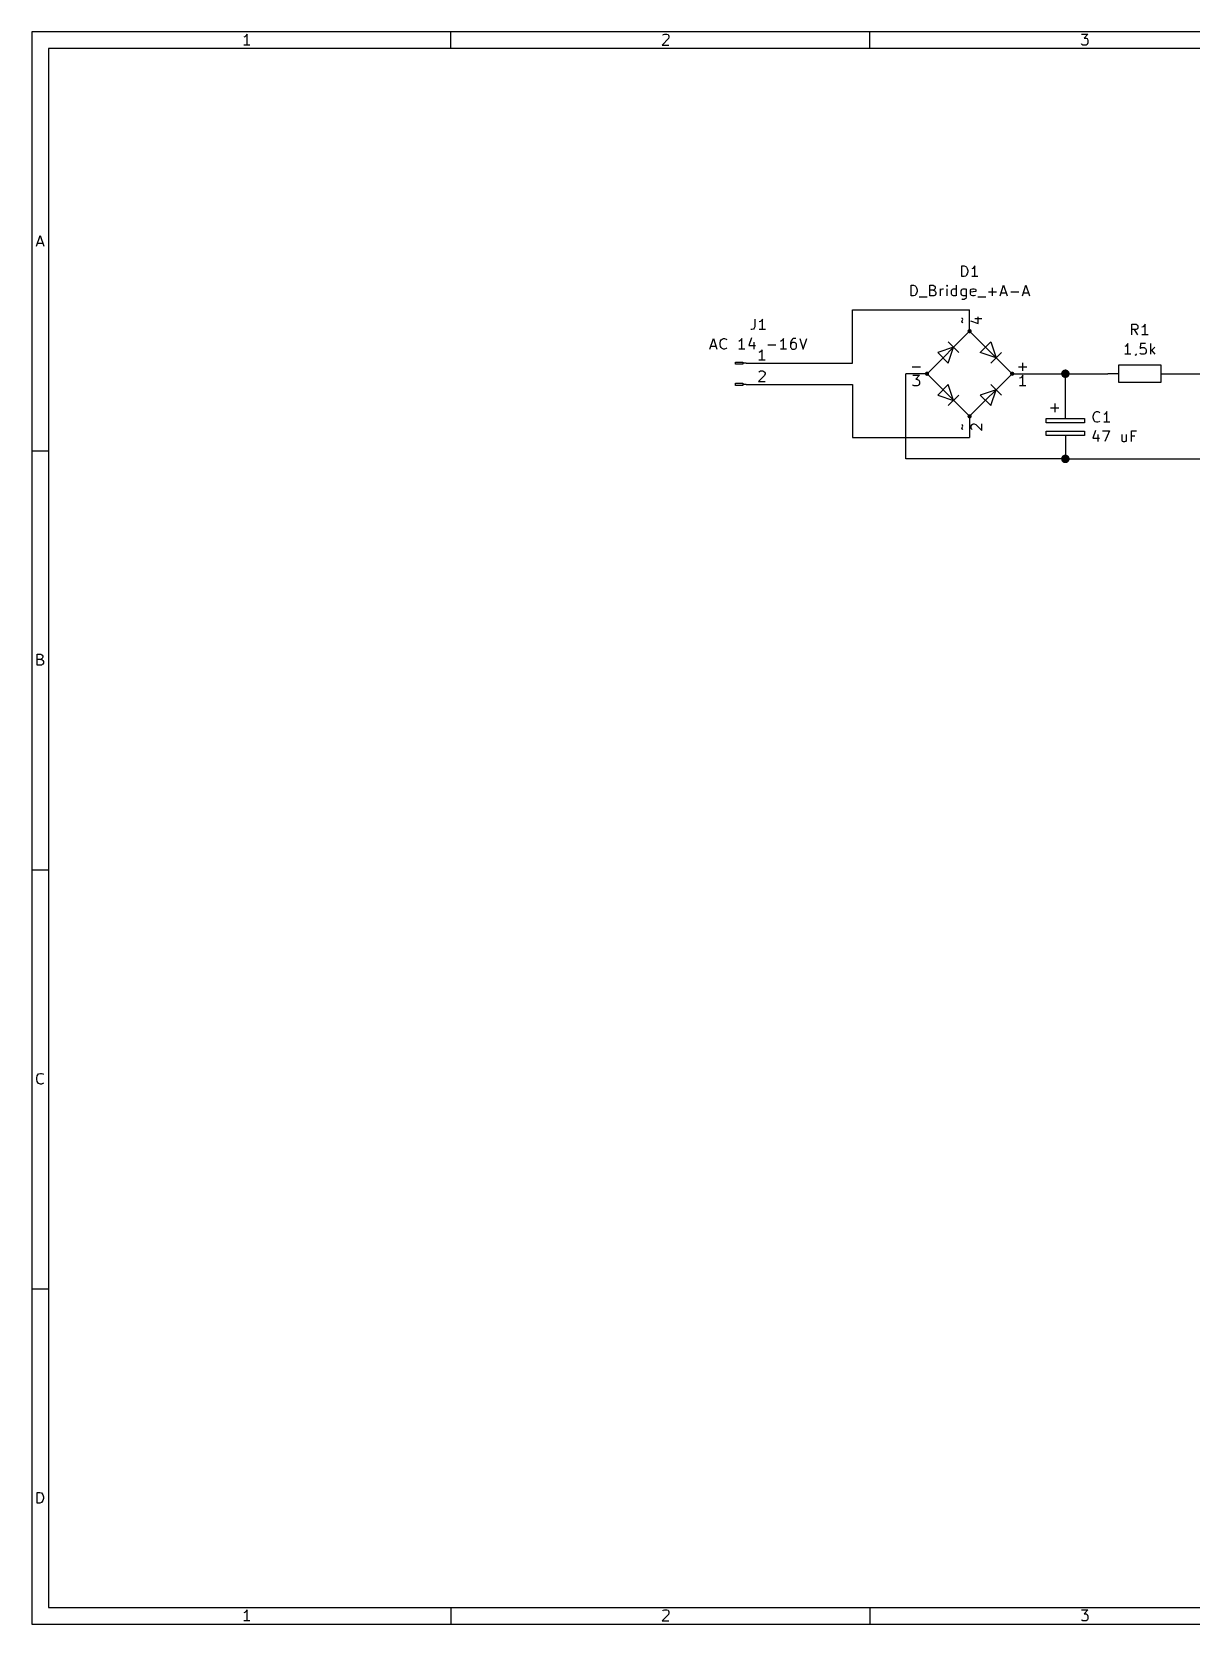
# Model space of a CAD drawing. Extents: x 0.4 to 11.3, y -7.9 to -0.4.
# Drawn here: x 0.39 to 5.84, y -7.87 to -0.39 of the extents above; entities that cross this region are included whole.
import ezdxf

# ---------------------------------------------------------------- set-up
doc = ezdxf.new("R2010")
doc.units = 0
doc.header["$MEASUREMENT"] = 0
for name, color, linetype in [('CYAN2', 4, 'CONTINUOUS'), ('GREEN2', 3, 'CONTINUOUS'), ('RED2', 1, 'CONTINUOUS')]:
    doc.layers.add(name, color=color, linetype=linetype)

msp = doc.modelspace()

# ---------------------------------------------------------------- linework, layer by layer
at = {"layer": 'CYAN2', "linetype": 'CONTINUOUS'}
for p, q in [((4.763, -1.543), (4.763, -1.493)), ((4.763, -1.493), (4.775, -1.493)), ((4.775, -1.493), (4.782, -1.496)), ((4.825, -1.493), (4.82, -1.5)), ((4.825, -1.543), (4.825, -1.493)), ((4.775, -1.543), (4.763, -1.543)), ((4.782, -1.541), (4.775, -1.543)), ((4.782, -1.496), (4.786, -1.5)), ((4.786, -1.536), (4.782, -1.541)), ((4.786, -1.5), (4.789, -1.505)), ((4.789, -1.531), (4.786, -1.536)), ((4.789, -1.505), (4.791, -1.515)), ((4.791, -1.522), (4.789, -1.531)), ((4.791, -1.515), (4.791, -1.522)), ((4.815, -1.505), (4.81, -1.507)), ((4.839, -1.543), (4.81, -1.543)), ((4.82, -1.5), (4.815, -1.505)), ((4.525, -1.634), (4.525, -1.584)), ((4.525, -1.584), (4.536, -1.584)), ((4.536, -1.634), (4.525, -1.634)), ((4.536, -1.584), (4.544, -1.587)), ((4.544, -1.632), (4.536, -1.634)), ((4.544, -1.587), (4.548, -1.591)), ((4.548, -1.627), (4.544, -1.632)), ((4.548, -1.591), (4.551, -1.596)), ((4.551, -1.622), (4.548, -1.627)), ((4.551, -1.596), (4.553, -1.606)), ((4.553, -1.613), (4.551, -1.622)), ((4.553, -1.606), (4.553, -1.613)), ((4.563, -1.639), (4.601, -1.639)), ((4.613, -1.634), (4.613, -1.584)), ((4.613, -1.584), (4.629, -1.584)), ((4.629, -1.608), (4.613, -1.608)), ((4.632, -1.634), (4.613, -1.634)), ((4.629, -1.584), (4.634, -1.587)), ((4.634, -1.606), (4.629, -1.608)), ((4.629, -1.608), (4.636, -1.61)), ((4.636, -1.632), (4.632, -1.634)), ((4.634, -1.587), (4.636, -1.589)), ((4.636, -1.603), (4.634, -1.606)), ((4.636, -1.589), (4.639, -1.594)), ((4.639, -1.598), (4.636, -1.603)), ((4.636, -1.61), (4.639, -1.613)), ((4.639, -1.629), (4.636, -1.632)), ((4.639, -1.594), (4.639, -1.598)), ((4.639, -1.613), (4.641, -1.617)), ((4.641, -1.625), (4.639, -1.629)), ((4.641, -1.617), (4.641, -1.625)), ((4.663, -1.634), (4.663, -1.601)), ((4.663, -1.61), (4.665, -1.606)), ((4.665, -1.606), (4.667, -1.603)), ((4.667, -1.603), (4.672, -1.601)), ((4.672, -1.601), (4.677, -1.601)), ((4.694, -1.584), (4.691, -1.587)), ((4.691, -1.587), (4.694, -1.589)), ((4.696, -1.587), (4.694, -1.584)), ((4.694, -1.584), (4.694, -1.589)), ((4.694, -1.589), (4.696, -1.587)), ((4.694, -1.634), (4.694, -1.601)), ((4.715, -1.61), (4.717, -1.606)), ((4.715, -1.625), (4.715, -1.61)), ((4.717, -1.629), (4.715, -1.625)), ((4.717, -1.606), (4.72, -1.603)), ((4.72, -1.632), (4.717, -1.629)), ((4.72, -1.603), (4.725, -1.601)), ((4.725, -1.634), (4.72, -1.632)), ((4.725, -1.601), (4.734, -1.601)), ((4.734, -1.634), (4.725, -1.634)), ((4.734, -1.601), (4.739, -1.603)), ((4.739, -1.632), (4.734, -1.634)), ((4.739, -1.634), (4.739, -1.584)), ((4.76, -1.61), (4.763, -1.606)), ((4.76, -1.625), (4.76, -1.61)), ((4.763, -1.629), (4.76, -1.625)), ((4.763, -1.606), (4.765, -1.603)), ((4.765, -1.632), (4.763, -1.629)), ((4.765, -1.603), (4.77, -1.601)), ((4.77, -1.634), (4.765, -1.632)), ((4.77, -1.601), (4.779, -1.601)), ((4.779, -1.634), (4.77, -1.634)), ((4.779, -1.601), (4.784, -1.603)), ((4.784, -1.632), (4.779, -1.634)), ((4.784, -1.641), (4.782, -1.646)), ((4.784, -1.601), (4.784, -1.641)), ((4.805, -1.608), (4.808, -1.603)), ((4.805, -1.627), (4.805, -1.608)), ((4.829, -1.613), (4.805, -1.617)), ((4.808, -1.632), (4.805, -1.627)), ((4.808, -1.603), (4.813, -1.601)), ((4.813, -1.634), (4.808, -1.632)), ((4.813, -1.601), (4.822, -1.601)), ((4.822, -1.634), (4.813, -1.634)), ((4.822, -1.601), (4.827, -1.603)), ((4.827, -1.632), (4.822, -1.634)), ((4.827, -1.603), (4.829, -1.608)), ((4.829, -1.608), (4.829, -1.613)), ((4.839, -1.639), (4.877, -1.639)), ((4.889, -1.615), (4.927, -1.615)), ((4.908, -1.634), (4.908, -1.596)), ((4.944, -1.634), (4.96, -1.584)), ((4.948, -1.62), (4.972, -1.62)), ((4.96, -1.584), (4.977, -1.634)), ((4.994, -1.615), (5.032, -1.615)), ((5.048, -1.634), (5.065, -1.584)), ((5.053, -1.62), (5.077, -1.62)), ((5.065, -1.584), (5.082, -1.634)), ((4.767, -1.651), (4.763, -1.648)), ((4.775, -1.651), (4.767, -1.651)), ((4.779, -1.648), (4.775, -1.651)), ((4.782, -1.646), (4.779, -1.648)), ((3.777, -1.793), (3.772, -1.793)), ((3.784, -1.791), (3.777, -1.793)), ((3.788, -1.786), (3.784, -1.791)), ((3.791, -1.779), (3.788, -1.786)), ((3.791, -1.743), (3.791, -1.779)), ((3.817, -1.755), (3.812, -1.757)), ((3.841, -1.793), (3.812, -1.793)), ((3.822, -1.75), (3.817, -1.755)), ((3.827, -1.743), (3.822, -1.75)), ((3.827, -1.793), (3.827, -1.743)), ((4.766, -1.741), (4.763, -1.739)), ((4.763, -1.755), (4.768, -1.746)), ((4.766, -1.76), (4.763, -1.755)), ((4.768, -1.746), (4.766, -1.741)), ((4.768, -1.763), (4.766, -1.76)), ((5.563, -1.817), (5.563, -1.767)), ((5.563, -1.767), (5.582, -1.767)), ((5.582, -1.793), (5.563, -1.793)), ((5.591, -1.817), (5.575, -1.793)), ((5.582, -1.767), (5.586, -1.77)), ((5.586, -1.791), (5.582, -1.793)), ((5.586, -1.77), (5.589, -1.772)), ((5.589, -1.789), (5.586, -1.791)), ((5.589, -1.772), (5.591, -1.777)), ((5.591, -1.784), (5.589, -1.789)), ((5.591, -1.777), (5.591, -1.784)), ((5.615, -1.779), (5.61, -1.781)), ((5.62, -1.774), (5.615, -1.779)), ((5.625, -1.767), (5.62, -1.774)), ((5.625, -1.817), (5.625, -1.767)), ((3.58, -1.884), (3.597, -1.834)), ((3.597, -1.834), (3.613, -1.884)), ((3.628, -1.856), (3.63, -1.846)), ((3.628, -1.863), (3.628, -1.856)), ((3.63, -1.872), (3.628, -1.863)), ((3.63, -1.846), (3.633, -1.841)), ((3.633, -1.841), (3.637, -1.837)), ((3.637, -1.837), (3.644, -1.834)), ((3.644, -1.834), (3.649, -1.834)), ((3.649, -1.834), (3.656, -1.837)), ((3.656, -1.837), (3.659, -1.839)), ((3.721, -1.846), (3.716, -1.848)), ((3.725, -1.841), (3.721, -1.846)), ((3.73, -1.834), (3.725, -1.841)), ((3.73, -1.884), (3.73, -1.834)), ((3.775, -1.832), (3.763, -1.867)), ((3.763, -1.867), (3.794, -1.867)), ((3.787, -1.851), (3.787, -1.884)), ((3.852, -1.865), (3.89, -1.865)), ((3.916, -1.846), (3.911, -1.848)), ((3.921, -1.841), (3.916, -1.846)), ((3.925, -1.834), (3.921, -1.841)), ((3.925, -1.884), (3.925, -1.834)), ((3.961, -1.846), (3.959, -1.856)), ((3.959, -1.856), (3.959, -1.875)), ((3.961, -1.858), (3.959, -1.863)), ((3.966, -1.839), (3.961, -1.846)), ((3.963, -1.856), (3.961, -1.858)), ((3.968, -1.853), (3.963, -1.856)), ((3.968, -1.837), (3.966, -1.839)), ((3.973, -1.834), (3.968, -1.837)), ((3.978, -1.853), (3.968, -1.853)), ((3.983, -1.834), (3.973, -1.834)), ((3.983, -1.856), (3.978, -1.853)), ((3.985, -1.858), (3.983, -1.856)), ((3.987, -1.863), (3.985, -1.858)), ((3.987, -1.875), (3.987, -1.863)), ((4.002, -1.834), (4.018, -1.884)), ((4.018, -1.884), (4.035, -1.834)), ((5.539, -1.865), (5.534, -1.87)), ((5.544, -1.858), (5.539, -1.865)), ((5.544, -1.908), (5.544, -1.858)), ((5.603, -1.858), (5.601, -1.882)), ((5.627, -1.858), (5.603, -1.858)), ((5.639, -1.817), (5.61, -1.817)), ((5.651, -1.908), (5.651, -1.858)), ((3.585, -1.87), (3.609, -1.87)), ((3.633, -1.877), (3.63, -1.872)), ((3.637, -1.882), (3.633, -1.877)), ((3.644, -1.884), (3.637, -1.882)), ((3.649, -1.884), (3.644, -1.884)), ((3.656, -1.882), (3.649, -1.884)), ((3.659, -1.879), (3.656, -1.882)), ((3.744, -1.884), (3.716, -1.884)), ((3.94, -1.884), (3.911, -1.884)), ((3.959, -1.875), (3.961, -1.879)), ((3.961, -1.879), (3.963, -1.882)), ((3.963, -1.882), (3.968, -1.884)), ((3.968, -1.884), (3.978, -1.884)), ((3.978, -1.884), (3.983, -1.882)), ((3.983, -1.882), (3.985, -1.879)), ((3.985, -1.879), (3.987, -1.875)), ((5.534, -1.87), (5.529, -1.872)), ((5.558, -1.908), (5.529, -1.908)), ((5.579, -1.913), (5.577, -1.915)), ((5.582, -1.908), (5.579, -1.913)), ((5.582, -1.906), (5.582, -1.908)), ((5.601, -1.882), (5.603, -1.88)), ((5.603, -1.906), (5.601, -1.903)), ((5.603, -1.88), (5.608, -1.877)), ((5.608, -1.908), (5.603, -1.906)), ((5.608, -1.877), (5.62, -1.877)), ((5.62, -1.908), (5.608, -1.908)), ((5.62, -1.877), (5.625, -1.88)), ((5.625, -1.906), (5.62, -1.908)), ((5.625, -1.88), (5.627, -1.882)), ((5.627, -1.903), (5.625, -1.906)), ((5.627, -1.882), (5.629, -1.887)), ((5.629, -1.899), (5.627, -1.903)), ((5.629, -1.887), (5.629, -1.899)), ((5.67, -1.875), (5.651, -1.894)), ((5.655, -1.889), (5.67, -1.908)), ((4.53, -1.968), (4.569, -1.968)), ((5.03, -1.968), (5.069, -1.968)), ((5.05, -1.987), (5.05, -1.949)), ((4.766, -2.241), (4.763, -2.239)), ((4.768, -2.246), (4.766, -2.241)), ((5.38, -2.2), (5.383, -2.19)), ((5.38, -2.207), (5.38, -2.2)), ((5.383, -2.216), (5.38, -2.207)), ((5.383, -2.19), (5.385, -2.185)), ((5.385, -2.221), (5.383, -2.216)), ((5.385, -2.185), (5.39, -2.181)), ((5.39, -2.226), (5.385, -2.221)), ((5.39, -2.181), (5.397, -2.178)), ((5.397, -2.228), (5.39, -2.226)), ((5.397, -2.178), (5.402, -2.178)), ((5.402, -2.228), (5.397, -2.228)), ((5.402, -2.178), (5.409, -2.181)), ((5.409, -2.226), (5.402, -2.228)), ((5.409, -2.181), (5.411, -2.183)), ((5.411, -2.223), (5.409, -2.226)), ((5.435, -2.19), (5.43, -2.192)), ((5.459, -2.228), (5.43, -2.228)), ((5.44, -2.185), (5.435, -2.19)), ((5.445, -2.178), (5.44, -2.185)), ((5.445, -2.228), (5.445, -2.178)), ((4.763, -2.255), (4.768, -2.246)), ((4.766, -2.26), (4.763, -2.255)), ((4.768, -2.263), (4.766, -2.26)), ((5.391, -2.267), (5.379, -2.302)), ((5.379, -2.302), (5.41, -2.302)), ((5.403, -2.286), (5.403, -2.319)), ((5.425, -2.269), (5.458, -2.269)), ((5.458, -2.269), (5.436, -2.319)), ((5.515, -2.286), (5.515, -2.312)), ((5.515, -2.312), (5.517, -2.317)), ((5.517, -2.317), (5.522, -2.319)), ((5.529, -2.319), (5.534, -2.317)), ((5.534, -2.317), (5.536, -2.314)), ((5.536, -2.286), (5.536, -2.319)), ((5.56, -2.319), (5.56, -2.269)), ((5.56, -2.269), (5.584, -2.269)), ((5.577, -2.293), (5.56, -2.293)), ((5.522, -2.319), (5.529, -2.319))]:
    msp.add_line(p, q, dxfattribs=at)
at = {"layer": 'GREEN2', "linetype": 'CONTINUOUS'}
for p, q in [((4.25, -1.95), (4.25, -1.7)), ((4.25, -1.7), (4.8, -1.7)), ((3.9, -1.95), (4.25, -1.95)), ((4.5, -2.4), (4.5, -2)), ((5.1, -2), (5.25, -2)), ((5.25, -2.1), (5.25, -2)), ((5.25, -2), (5.45, -2)), ((5.75, -2), (6.1, -2)), ((3.9, -2.05), (4.25, -2.05)), ((4.25, -2.05), (4.25, -2.3)), ((4.25, -2.3), (4.8, -2.3)), ((5.25, -2.4), (4.5, -2.4)), ((5.25, -2.4), (6.1, -2.4))]:
    msp.add_line(p, q, dxfattribs=at)
at = {"layer": 'GREEN2', "const_width": 0.02}
for points in [[(5.24, -2, 1), (5.26, -2, 1)], [(5.24, -2.4, 1), (5.26, -2.4, 1)]]:
    msp.add_lwpolyline(points, format="xyb", close=True, dxfattribs=at)
at = {"layer": 'RED2', "linetype": 'CONTINUOUS'}
for p, q in [((0.394, -0.394), (0.394, -7.874)), ((11.299, -0.394), (0.394, -0.394)), ((1.395, -0.417), (1.39, -0.419)), ((1.4, -0.412), (1.395, -0.417)), ((1.405, -0.405), (1.4, -0.412)), ((1.405, -0.456), (1.405, -0.405)), ((2.362, -0.472), (2.362, -0.394)), ((3.385, -0.426), (3.356, -0.456)), ((3.358, -0.409), (3.361, -0.407)), ((3.361, -0.407), (3.366, -0.405)), ((3.366, -0.405), (3.378, -0.405)), ((3.378, -0.405), (3.383, -0.407)), ((3.383, -0.407), (3.385, -0.409)), ((3.385, -0.409), (3.387, -0.414)), ((3.387, -0.419), (3.385, -0.426)), ((3.387, -0.414), (3.387, -0.419)), ((4.331, -0.472), (4.331, -0.394)), ((5.325, -0.405), (5.356, -0.405)), ((5.356, -0.405), (5.339, -0.424)), ((5.339, -0.424), (5.347, -0.424)), ((5.347, -0.424), (5.352, -0.426)), ((5.352, -0.426), (5.354, -0.429)), ((5.354, -0.429), (5.356, -0.434)), ((5.356, -0.446), (5.354, -0.451)), ((5.356, -0.434), (5.356, -0.446)), ((0.472, -0.472), (0.472, -7.796)), ((11.221, -0.472), (0.472, -0.472)), ((1.419, -0.456), (1.39, -0.456)), ((3.356, -0.456), (3.387, -0.456)), ((5.327, -0.453), (5.325, -0.451)), ((5.332, -0.456), (5.327, -0.453)), ((5.347, -0.456), (5.332, -0.456)), ((5.352, -0.453), (5.347, -0.456)), ((5.354, -0.451), (5.352, -0.453)), ((0.416, -1.401), (0.433, -1.35)), ((0.42, -1.386), (0.445, -1.386)), ((0.433, -1.35), (0.45, -1.401)), ((4.8, -1.8), (4.8, -1.7)), ((4.805, -1.752), (4.84, -1.764)), ((4.824, -1.74), (4.857, -1.74)), ((4.84, -1.764), (4.84, -1.733)), ((4.8, -1.8), (4.6, -2)), ((4.7, -1.85), (4.75, -1.9)), ((5, -2), (4.8, -1.8)), ((4.85, -1.9), (4.9, -1.85)), ((4.9, -1.85), (4.925, -1.925)), ((3.815, -1.899), (3.81, -1.901)), ((3.839, -1.937), (3.81, -1.937)), ((3.82, -1.894), (3.815, -1.899)), ((3.825, -1.887), (3.82, -1.894)), ((3.825, -1.937), (3.825, -1.887)), ((4.725, -1.875), (4.65, -1.9)), ((4.65, -1.9), (4.7, -1.95)), ((4.7, -1.95), (4.725, -1.875)), ((4.925, -1.925), (4.85, -1.9)), ((4.9, -1.95), (4.95, -1.9)), ((3.7, -1.955), (3.7, -1.945)), ((3.7, -1.945), (3.734, -1.945)), ((3.734, -1.955), (3.7, -1.955)), ((3.734, -1.945), (3.734, -1.955)), ((3.75, -1.95), (3.734, -1.95)), ((3.75, -1.95), (3.9, -1.95)), ((3.836, -2.009), (3.808, -2.037)), ((3.81, -1.992), (3.813, -1.99)), ((3.813, -1.99), (3.817, -1.987)), ((3.817, -1.987), (3.829, -1.987)), ((3.829, -1.987), (3.834, -1.99)), ((3.834, -1.99), (3.836, -1.992)), ((3.836, -1.992), (3.839, -1.997)), ((3.839, -2.001), (3.836, -2.009)), ((3.839, -1.997), (3.839, -2.001)), ((4.6, -2), (4.5, -2)), ((4.533, -2.007), (4.564, -2.007)), ((4.564, -2.007), (4.547, -2.026)), ((4.6, -2), (4.8, -2.2)), ((4.8, -2.2), (5, -2)), ((5, -2), (5.1, -2)), ((5.04, -2.019), (5.035, -2.021)), ((5.045, -2.014), (5.04, -2.019)), ((5.05, -2.007), (5.045, -2.014)), ((5.05, -2.057), (5.05, -2.007)), ((5.5, -2), (5.45, -2)), ((5.5, -1.96), (5.5, -2.04)), ((5.7, -1.96), (5.5, -1.96)), ((5.7, -2.04), (5.7, -1.96)), ((5.7, -2), (5.75, -2)), ((3.7, -2.055), (3.7, -2.045)), ((3.7, -2.045), (3.734, -2.045)), ((3.734, -2.055), (3.7, -2.055)), ((3.734, -2.045), (3.734, -2.055)), ((3.75, -2.05), (3.734, -2.05)), ((3.75, -2.05), (3.9, -2.05)), ((3.808, -2.037), (3.839, -2.037)), ((4.535, -2.055), (4.533, -2.052)), ((4.54, -2.057), (4.535, -2.055)), ((4.554, -2.057), (4.54, -2.057)), ((4.547, -2.026), (4.554, -2.026)), ((4.554, -2.026), (4.559, -2.029)), ((4.559, -2.055), (4.554, -2.057)), ((4.559, -2.029), (4.561, -2.031)), ((4.561, -2.052), (4.559, -2.055)), ((4.561, -2.031), (4.564, -2.036)), ((4.564, -2.048), (4.561, -2.052)), ((4.564, -2.036), (4.564, -2.048)), ((4.7, -2.05), (4.65, -2.1)), ((4.725, -2.125), (4.7, -2.05)), ((4.925, -2.075), (4.85, -2.1)), ((4.9, -2.05), (4.95, -2.1)), ((4.9, -2.15), (4.925, -2.075)), ((5.064, -2.057), (5.035, -2.057)), ((5.5, -2.04), (5.7, -2.04)), ((4.65, -2.1), (4.725, -2.125)), ((4.75, -2.1), (4.7, -2.15)), ((4.85, -2.1), (4.9, -2.15)), ((5.18, -2.16), (5.22, -2.16)), ((5.2, -2.14), (5.2, -2.18)), ((5.25, -2.21), (5.25, -2.1)), ((4.8, -2.2), (4.8, -2.3)), ((4.807, -2.245), (4.81, -2.24)), ((4.81, -2.24), (4.812, -2.238)), ((4.812, -2.238), (4.817, -2.235)), ((4.817, -2.235), (4.821, -2.235)), ((4.821, -2.235), (4.829, -2.238)), ((4.829, -2.238), (4.857, -2.266)), ((4.857, -2.266), (4.857, -2.235)), ((5.16, -2.23), (5.16, -2.21)), ((5.16, -2.21), (5.34, -2.21)), ((5.34, -2.23), (5.16, -2.23)), ((5.34, -2.21), (5.34, -2.23)), ((4.807, -2.257), (4.807, -2.245)), ((4.81, -2.261), (4.807, -2.257)), ((4.812, -2.264), (4.81, -2.261)), ((5.16, -2.29), (5.16, -2.27)), ((5.16, -2.27), (5.34, -2.27)), ((5.34, -2.29), (5.16, -2.29)), ((5.25, -2.29), (5.25, -2.4)), ((5.34, -2.27), (5.34, -2.29)), ((0.394, -2.362), (0.472, -2.362)), ((0.419, -3.369), (0.419, -3.318)), ((0.419, -3.318), (0.436, -3.318)), ((0.436, -3.342), (0.419, -3.342)), ((0.436, -3.318), (0.441, -3.32)), ((0.441, -3.339), (0.436, -3.342)), ((0.436, -3.342), (0.443, -3.344)), ((0.441, -3.32), (0.443, -3.322)), ((0.443, -3.337), (0.441, -3.339)), ((0.443, -3.322), (0.446, -3.327)), ((0.446, -3.332), (0.443, -3.337)), ((0.443, -3.344), (0.446, -3.347)), ((0.446, -3.364), (0.443, -3.366)), ((0.446, -3.327), (0.446, -3.332)), ((0.446, -3.347), (0.448, -3.352)), ((0.448, -3.359), (0.446, -3.364)), ((0.448, -3.352), (0.448, -3.359)), ((0.439, -3.369), (0.419, -3.369)), ((0.443, -3.366), (0.439, -3.369)), ((0.394, -4.331), (0.472, -4.331)), ((0.417, -5.308), (0.419, -5.299)), ((0.417, -5.316), (0.417, -5.308)), ((0.419, -5.299), (0.422, -5.294)), ((0.422, -5.294), (0.426, -5.289)), ((0.426, -5.289), (0.434, -5.287)), ((0.434, -5.287), (0.439, -5.287)), ((0.439, -5.287), (0.446, -5.289)), ((0.446, -5.289), (0.448, -5.291)), ((0.419, -5.325), (0.417, -5.316)), ((0.422, -5.33), (0.419, -5.325)), ((0.426, -5.335), (0.422, -5.33)), ((0.434, -5.338), (0.426, -5.335)), ((0.439, -5.338), (0.434, -5.338)), ((0.446, -5.335), (0.439, -5.338)), ((0.448, -5.333), (0.446, -5.335)), ((0.394, -6.299), (0.472, -6.299)), ((0.419, -7.306), (0.419, -7.255)), ((0.419, -7.255), (0.431, -7.255)), ((0.431, -7.255), (0.439, -7.257)), ((0.431, -7.306), (0.419, -7.306)), ((0.439, -7.303), (0.431, -7.306)), ((0.439, -7.257), (0.443, -7.262)), ((0.443, -7.298), (0.439, -7.303)), ((0.443, -7.262), (0.446, -7.267)), ((0.446, -7.293), (0.443, -7.298)), ((0.446, -7.267), (0.448, -7.276)), ((0.448, -7.284), (0.446, -7.293)), ((0.448, -7.276), (0.448, -7.284)), ((0.472, -7.796), (11.221, -7.796)), ((1.395, -7.819), (1.39, -7.821)), ((1.4, -7.814), (1.395, -7.819)), ((1.405, -7.807), (1.4, -7.814)), ((1.405, -7.858), (1.405, -7.807)), ((2.362, -7.796), (2.362, -7.874)), ((3.385, -7.828), (3.356, -7.858)), ((3.358, -7.811), (3.361, -7.809)), ((3.361, -7.809), (3.366, -7.807)), ((3.366, -7.807), (3.378, -7.807)), ((3.378, -7.807), (3.383, -7.809)), ((3.383, -7.809), (3.385, -7.811)), ((3.385, -7.811), (3.387, -7.816)), ((3.387, -7.821), (3.385, -7.828)), ((3.387, -7.816), (3.387, -7.821)), ((4.331, -7.796), (4.331, -7.874)), ((5.325, -7.807), (5.356, -7.807)), ((5.327, -7.855), (5.325, -7.853)), ((5.356, -7.807), (5.339, -7.826)), ((5.339, -7.826), (5.347, -7.826)), ((5.347, -7.826), (5.352, -7.828)), ((5.352, -7.828), (5.354, -7.831)), ((5.354, -7.853), (5.352, -7.855)), ((5.354, -7.831), (5.356, -7.836)), ((5.356, -7.848), (5.354, -7.853)), ((5.356, -7.836), (5.356, -7.848)), ((0.394, -7.874), (11.299, -7.874)), ((1.419, -7.858), (1.39, -7.858)), ((3.356, -7.858), (3.387, -7.858)), ((5.332, -7.858), (5.327, -7.855)), ((5.347, -7.858), (5.332, -7.858)), ((5.352, -7.855), (5.347, -7.858))]:
    msp.add_line(p, q, dxfattribs=at)
at = {"layer": 'RED2', "const_width": 0.01}
for points in [[(4.795, -1.8, 1), (4.805, -1.8, 1)], [(4.595, -2, 1), (4.605, -2, 1)], [(4.995, -2, 1), (5.005, -2, 1)], [(4.795, -2.2, 1), (4.805, -2.2, 1)]]:
    msp.add_lwpolyline(points, format="xyb", close=True, dxfattribs=at)

doc.saveas('drawing.dxf')
